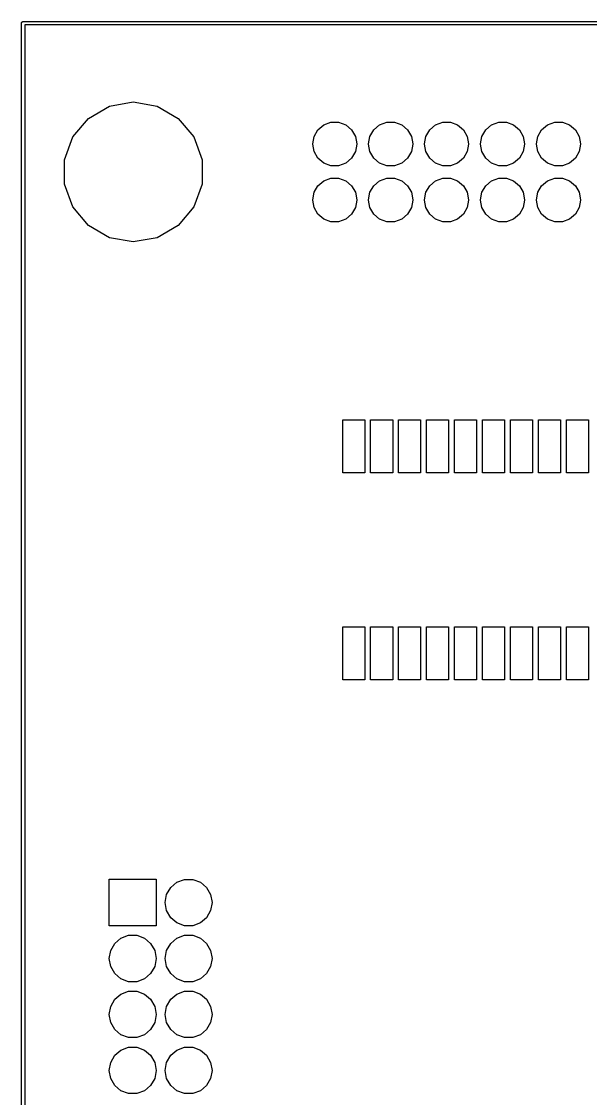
# Model space of a CAD drawing. Extents: x 25 to 125, y -125 to -25.
# Drawn here: x 24.93 to 50.75, y -73.79 to -24.93 of the extents above; entities that cross this region are included whole.
import ezdxf

# ---------------------------------------------------------------- set-up
doc = ezdxf.new("R2010")
doc.units = 0
doc.header["$MEASUREMENT"] = 0
doc.layers.add('BLACK', color=7, linetype='CONTINUOUS')

msp = doc.modelspace()

# ---------------------------------------------------------------- linework, layer by layer
at = {"layer": 'Black'}
for p, q in [((24.925, -25), (24.9261, -24.9935)), ((24.925, -125), (24.925, -25)), ((24.9261, -24.987), (24.9284, -24.9808)), ((24.9261, -24.9935), (24.9261, -24.987)), ((24.9284, -24.9808), (24.9295, -24.9743)), ((24.9295, -24.9743), (24.9328, -24.9687)), ((24.9328, -24.9687), (24.935, -24.9625)), ((24.935, -24.9625), (24.9393, -24.9575)), ((24.9393, -24.9575), (24.9425, -24.9518)), ((24.9425, -24.9518), (24.9476, -24.9476)), ((24.9476, -24.9476), (24.9518, -24.9425)), ((24.9518, -24.9425), (24.9575, -24.9393)), ((24.9575, -24.9393), (24.9625, -24.935)), ((24.9625, -24.935), (24.9687, -24.9328)), ((24.9687, -24.9328), (24.9743, -24.9295)), ((24.9743, -24.9295), (24.9808, -24.9284)), ((24.9808, -24.9284), (24.987, -24.9261)), ((24.987, -24.9261), (24.9935, -24.9261)), ((24.9935, -24.9261), (25, -24.925)), ((25, -24.925), (125, -24.925)), ((25.075, -25.075), (25.075, -124.925)), ((124.925, -25.075), (25.075, -25.075)), ((27.9595, -29.3183), (28.9143, -28.7671)), ((28.9143, -28.7671), (30, -28.5756)), ((30, -28.5756), (31.0857, -28.7671)), ((31.0857, -28.7671), (32.0405, -29.3183)), ((27.2509, -30.1628), (27.9595, -29.3183)), ((32.0405, -29.3183), (32.7491, -30.1628)), ((38.378, -29.8334), (38.644, -29.6102)), ((38.644, -29.6102), (38.9704, -29.4914)), ((38.9704, -29.4914), (39.3176, -29.4914)), ((39.3176, -29.4914), (39.644, -29.6102)), ((39.644, -29.6102), (39.91, -29.8334)), ((40.918, -29.8334), (41.184, -29.6102)), ((41.184, -29.6102), (41.5104, -29.4914)), ((41.5104, -29.4914), (41.8576, -29.4914)), ((41.8576, -29.4914), (42.184, -29.6102)), ((42.184, -29.6102), (42.45, -29.8334)), ((43.458, -29.8334), (43.724, -29.6102)), ((43.724, -29.6102), (44.0504, -29.4914)), ((44.0504, -29.4914), (44.3976, -29.4914)), ((44.3976, -29.4914), (44.724, -29.6102)), ((44.724, -29.6102), (44.99, -29.8334)), ((45.998, -29.8334), (46.264, -29.6102)), ((46.264, -29.6102), (46.5904, -29.4914)), ((46.5904, -29.4914), (46.9376, -29.4914)), ((46.9376, -29.4914), (47.264, -29.6102)), ((47.264, -29.6102), (47.53, -29.8334)), ((48.538, -29.8334), (48.804, -29.6102)), ((48.804, -29.6102), (49.1304, -29.4914)), ((49.1304, -29.4914), (49.4776, -29.4914)), ((49.4776, -29.4914), (49.804, -29.6102)), ((49.804, -29.6102), (50.07, -29.8334)), ((26.8738, -31.1988), (27.2509, -30.1628)), ((32.7491, -30.1628), (33.1262, -31.1988)), ((38.144, -30.4762), (38.2043, -30.1342)), ((38.2043, -30.1342), (38.378, -29.8334)), ((39.91, -29.8334), (40.0837, -30.1342)), ((40.0837, -30.1342), (40.144, -30.4762)), ((40.684, -30.4762), (40.7443, -30.1342)), ((40.7443, -30.1342), (40.918, -29.8334)), ((42.45, -29.8334), (42.6237, -30.1342)), ((42.6237, -30.1342), (42.684, -30.4762)), ((43.224, -30.4762), (43.2843, -30.1342)), ((43.2843, -30.1342), (43.458, -29.8334)), ((44.99, -29.8334), (45.1637, -30.1342)), ((45.1637, -30.1342), (45.224, -30.4762)), ((45.764, -30.4762), (45.8243, -30.1342)), ((45.8243, -30.1342), (45.998, -29.8334)), ((47.53, -29.8334), (47.7037, -30.1342)), ((47.7037, -30.1342), (47.764, -30.4762)), ((48.304, -30.4762), (48.3643, -30.1342)), ((48.3643, -30.1342), (48.538, -29.8334)), ((50.07, -29.8334), (50.2437, -30.1342)), ((50.2437, -30.1342), (50.304, -30.4762)), ((38.144, -30.4838), (38.144, -30.4762)), ((38.2043, -30.8258), (38.144, -30.4838)), ((40.144, -30.4838), (40.0837, -30.8258)), ((40.144, -30.4762), (40.144, -30.4838)), ((40.684, -30.4838), (40.684, -30.4762)), ((40.7443, -30.8258), (40.684, -30.4838)), ((42.684, -30.4838), (42.6237, -30.8258)), ((42.684, -30.4762), (42.684, -30.4838)), ((43.224, -30.4838), (43.224, -30.4762)), ((43.2843, -30.8258), (43.224, -30.4838)), ((45.224, -30.4838), (45.1637, -30.8258)), ((45.224, -30.4762), (45.224, -30.4838)), ((45.764, -30.4838), (45.764, -30.4762)), ((45.8243, -30.8258), (45.764, -30.4838)), ((47.764, -30.4838), (47.7037, -30.8258)), ((47.764, -30.4762), (47.764, -30.4838)), ((48.304, -30.4838), (48.304, -30.4762)), ((48.3643, -30.8258), (48.304, -30.4838)), ((50.304, -30.4838), (50.2437, -30.8258)), ((50.304, -30.4762), (50.304, -30.4838)), ((26.8738, -32.3012), (26.8738, -31.1988)), ((33.1262, -31.1988), (33.1262, -32.3012)), ((38.378, -31.1266), (38.2043, -30.8258)), ((38.644, -31.3498), (38.378, -31.1266)), ((39.91, -31.1266), (39.644, -31.3498)), ((40.0837, -30.8258), (39.91, -31.1266)), ((40.918, -31.1266), (40.7443, -30.8258)), ((41.184, -31.3498), (40.918, -31.1266)), ((42.45, -31.1266), (42.184, -31.3498)), ((42.6237, -30.8258), (42.45, -31.1266)), ((43.458, -31.1266), (43.2843, -30.8258)), ((43.724, -31.3498), (43.458, -31.1266)), ((44.99, -31.1266), (44.724, -31.3498)), ((45.1637, -30.8258), (44.99, -31.1266)), ((45.998, -31.1266), (45.8243, -30.8258)), ((46.264, -31.3498), (45.998, -31.1266)), ((47.53, -31.1266), (47.264, -31.3498)), ((47.7037, -30.8258), (47.53, -31.1266)), ((48.538, -31.1266), (48.3643, -30.8258)), ((48.804, -31.3498), (48.538, -31.1266)), ((50.07, -31.1266), (49.804, -31.3498)), ((50.2437, -30.8258), (50.07, -31.1266)), ((38.9704, -31.4686), (38.644, -31.3498)), ((39.3176, -31.4686), (38.9704, -31.4686)), ((39.644, -31.3498), (39.3176, -31.4686)), ((41.5104, -31.4686), (41.184, -31.3498)), ((41.8576, -31.4686), (41.5104, -31.4686)), ((42.184, -31.3498), (41.8576, -31.4686)), ((44.0504, -31.4686), (43.724, -31.3498)), ((44.3976, -31.4686), (44.0504, -31.4686)), ((44.724, -31.3498), (44.3976, -31.4686)), ((46.5904, -31.4686), (46.264, -31.3498)), ((46.9376, -31.4686), (46.5904, -31.4686)), ((47.264, -31.3498), (46.9376, -31.4686)), ((49.1304, -31.4686), (48.804, -31.3498)), ((49.4776, -31.4686), (49.1304, -31.4686)), ((49.804, -31.3498), (49.4776, -31.4686)), ((38.378, -32.3734), (38.644, -32.1502)), ((38.644, -32.1502), (38.9704, -32.0314)), ((38.9704, -32.0314), (39.3176, -32.0314)), ((39.3176, -32.0314), (39.644, -32.1502)), ((39.644, -32.1502), (39.91, -32.3734)), ((40.918, -32.3734), (41.184, -32.1502)), ((41.184, -32.1502), (41.5104, -32.0314)), ((41.5104, -32.0314), (41.8576, -32.0314)), ((41.8576, -32.0314), (42.184, -32.1502)), ((42.184, -32.1502), (42.45, -32.3734)), ((43.458, -32.3734), (43.724, -32.1502)), ((43.724, -32.1502), (44.0504, -32.0314)), ((44.0504, -32.0314), (44.3976, -32.0314)), ((44.3976, -32.0314), (44.724, -32.1502)), ((44.724, -32.1502), (44.99, -32.3734)), ((45.998, -32.3734), (46.264, -32.1502)), ((46.264, -32.1502), (46.5904, -32.0314)), ((46.5904, -32.0314), (46.9376, -32.0314)), ((46.9376, -32.0314), (47.264, -32.1502)), ((47.264, -32.1502), (47.53, -32.3734)), ((48.538, -32.3734), (48.804, -32.1502)), ((48.804, -32.1502), (49.1304, -32.0314)), ((49.1304, -32.0314), (49.4776, -32.0314)), ((49.4776, -32.0314), (49.804, -32.1502)), ((49.804, -32.1502), (50.07, -32.3734)), ((27.2509, -33.3372), (26.8738, -32.3012)), ((33.1262, -32.3012), (32.7491, -33.3372)), ((38.144, -33.0162), (38.2043, -32.6742)), ((38.2043, -32.6742), (38.378, -32.3734)), ((39.91, -32.3734), (40.0837, -32.6742)), ((40.0837, -32.6742), (40.144, -33.0162)), ((40.684, -33.0162), (40.7443, -32.6742)), ((40.7443, -32.6742), (40.918, -32.3734)), ((42.45, -32.3734), (42.6237, -32.6742)), ((42.6237, -32.6742), (42.684, -33.0162)), ((43.224, -33.0162), (43.2843, -32.6742)), ((43.2843, -32.6742), (43.458, -32.3734)), ((44.99, -32.3734), (45.1637, -32.6742)), ((45.1637, -32.6742), (45.224, -33.0162)), ((45.764, -33.0162), (45.8243, -32.6742)), ((45.8243, -32.6742), (45.998, -32.3734)), ((47.53, -32.3734), (47.7037, -32.6742)), ((47.7037, -32.6742), (47.764, -33.0162)), ((48.304, -33.0162), (48.3643, -32.6742)), ((48.3643, -32.6742), (48.538, -32.3734)), ((50.07, -32.3734), (50.2437, -32.6742)), ((50.2437, -32.6742), (50.304, -33.0162)), ((38.144, -33.0238), (38.144, -33.0162)), ((38.2043, -33.3658), (38.144, -33.0238)), ((40.144, -33.0238), (40.0837, -33.3658)), ((40.144, -33.0162), (40.144, -33.0238)), ((40.684, -33.0238), (40.684, -33.0162)), ((40.7443, -33.3658), (40.684, -33.0238)), ((42.684, -33.0238), (42.6237, -33.3658)), ((42.684, -33.0162), (42.684, -33.0238)), ((43.224, -33.0238), (43.224, -33.0162)), ((43.2843, -33.3658), (43.224, -33.0238)), ((45.224, -33.0238), (45.1637, -33.3658)), ((45.224, -33.0162), (45.224, -33.0238)), ((45.764, -33.0238), (45.764, -33.0162)), ((45.8243, -33.3658), (45.764, -33.0238)), ((47.764, -33.0238), (47.7037, -33.3658)), ((47.764, -33.0162), (47.764, -33.0238)), ((48.304, -33.0238), (48.304, -33.0162)), ((48.3643, -33.3658), (48.304, -33.0238)), ((50.304, -33.0238), (50.2437, -33.3658)), ((50.304, -33.0162), (50.304, -33.0238)), ((27.9595, -34.1817), (27.2509, -33.3372)), ((32.7491, -33.3372), (32.0405, -34.1817)), ((38.378, -33.6666), (38.2043, -33.3658)), ((38.644, -33.8898), (38.378, -33.6666)), ((39.91, -33.6666), (39.644, -33.8898)), ((40.0837, -33.3658), (39.91, -33.6666)), ((40.918, -33.6666), (40.7443, -33.3658)), ((41.184, -33.8898), (40.918, -33.6666)), ((42.45, -33.6666), (42.184, -33.8898)), ((42.6237, -33.3658), (42.45, -33.6666)), ((43.458, -33.6666), (43.2843, -33.3658)), ((43.724, -33.8898), (43.458, -33.6666)), ((44.99, -33.6666), (44.724, -33.8898)), ((45.1637, -33.3658), (44.99, -33.6666)), ((45.998, -33.6666), (45.8243, -33.3658)), ((46.264, -33.8898), (45.998, -33.6666)), ((47.53, -33.6666), (47.264, -33.8898)), ((47.7037, -33.3658), (47.53, -33.6666)), ((48.538, -33.6666), (48.3643, -33.3658)), ((48.804, -33.8898), (48.538, -33.6666)), ((50.07, -33.6666), (49.804, -33.8898)), ((50.2437, -33.3658), (50.07, -33.6666)), ((28.9143, -34.7329), (27.9595, -34.1817)), ((32.0405, -34.1817), (31.0857, -34.7329)), ((38.9704, -34.0086), (38.644, -33.8898)), ((39.3176, -34.0086), (38.9704, -34.0086)), ((39.644, -33.8898), (39.3176, -34.0086)), ((41.5104, -34.0086), (41.184, -33.8898)), ((41.8576, -34.0086), (41.5104, -34.0086)), ((42.184, -33.8898), (41.8576, -34.0086)), ((44.0504, -34.0086), (43.724, -33.8898)), ((44.3976, -34.0086), (44.0504, -34.0086)), ((44.724, -33.8898), (44.3976, -34.0086)), ((46.5904, -34.0086), (46.264, -33.8898)), ((46.9376, -34.0086), (46.5904, -34.0086)), ((47.264, -33.8898), (46.9376, -34.0086)), ((49.1304, -34.0086), (48.804, -33.8898)), ((49.4776, -34.0086), (49.1304, -34.0086)), ((49.804, -33.8898), (49.4776, -34.0086)), ((30, -34.9244), (28.9143, -34.7329)), ((31.0857, -34.7329), (30, -34.9244)), ((39.505, -45.395), (39.505, -42.995)), ((39.505, -42.995), (40.505, -42.995)), ((40.505, -42.995), (40.505, -45.395)), ((40.775, -45.395), (40.775, -42.995)), ((40.775, -42.995), (41.775, -42.995)), ((41.775, -42.995), (41.775, -45.395)), ((42.045, -45.395), (42.045, -42.995)), ((42.045, -42.995), (43.045, -42.995)), ((43.045, -42.995), (43.045, -45.395)), ((43.315, -45.395), (43.315, -42.995)), ((43.315, -42.995), (44.315, -42.995)), ((44.315, -42.995), (44.315, -45.395)), ((44.585, -45.395), (44.585, -42.995)), ((44.585, -42.995), (45.585, -42.995)), ((45.585, -42.995), (45.585, -45.395)), ((45.855, -45.395), (45.855, -42.995)), ((45.855, -42.995), (46.855, -42.995)), ((46.855, -42.995), (46.855, -45.395)), ((47.125, -45.395), (47.125, -42.995)), ((47.125, -42.995), (48.125, -42.995)), ((48.125, -42.995), (48.125, -45.395)), ((48.395, -45.395), (48.395, -42.995)), ((48.395, -42.995), (49.395, -42.995)), ((49.395, -42.995), (49.395, -45.395)), ((49.665, -45.395), (49.665, -42.995)), ((49.665, -42.995), (50.665, -42.995)), ((50.665, -42.995), (50.665, -45.395)), ((40.505, -45.395), (39.505, -45.395)), ((41.775, -45.395), (40.775, -45.395)), ((43.045, -45.395), (42.045, -45.395)), ((44.315, -45.395), (43.315, -45.395)), ((45.585, -45.395), (44.585, -45.395)), ((46.855, -45.395), (45.855, -45.395)), ((48.125, -45.395), (47.125, -45.395)), ((49.395, -45.395), (48.395, -45.395)), ((50.665, -45.395), (49.665, -45.395)), ((39.505, -54.795), (39.505, -52.395)), ((39.505, -52.395), (40.505, -52.395)), ((40.505, -52.395), (40.505, -54.795)), ((40.775, -54.795), (40.775, -52.395)), ((40.775, -52.395), (41.775, -52.395)), ((41.775, -52.395), (41.775, -54.795)), ((42.045, -54.795), (42.045, -52.395)), ((42.045, -52.395), (43.045, -52.395)), ((43.045, -52.395), (43.045, -54.795)), ((43.315, -54.795), (43.315, -52.395)), ((43.315, -52.395), (44.315, -52.395)), ((44.315, -52.395), (44.315, -54.795)), ((44.585, -54.795), (44.585, -52.395)), ((44.585, -52.395), (45.585, -52.395)), ((45.585, -52.395), (45.585, -54.795)), ((45.855, -54.795), (45.855, -52.395)), ((45.855, -52.395), (46.855, -52.395)), ((46.855, -52.395), (46.855, -54.795)), ((47.125, -54.795), (47.125, -52.395)), ((47.125, -52.395), (48.125, -52.395)), ((48.125, -52.395), (48.125, -54.795)), ((48.395, -54.795), (48.395, -52.395)), ((48.395, -52.395), (49.395, -52.395)), ((49.395, -52.395), (49.395, -54.795)), ((49.665, -54.795), (49.665, -52.395)), ((49.665, -52.395), (50.665, -52.395)), ((50.665, -52.395), (50.665, -54.795)), ((40.505, -54.795), (39.505, -54.795)), ((41.775, -54.795), (40.775, -54.795)), ((43.045, -54.795), (42.045, -54.795)), ((44.315, -54.795), (43.315, -54.795)), ((45.585, -54.795), (44.585, -54.795)), ((46.855, -54.795), (45.855, -54.795)), ((48.125, -54.795), (47.125, -54.795)), ((49.395, -54.795), (48.395, -54.795)), ((50.665, -54.795), (49.665, -54.795)), ((28.9084, -65.9606), (28.9084, -63.8334)), ((28.9084, -63.8334), (31.0356, -63.8334)), ((31.0356, -63.8334), (31.0356, -65.9606)), ((31.6972, -64.2093), (31.9802, -63.9718)), ((31.9802, -63.9718), (32.3273, -63.8455)), ((32.3273, -63.8455), (32.6967, -63.8455)), ((32.6967, -63.8455), (33.0438, -63.9718)), ((33.0438, -63.9718), (33.3268, -64.2093)), ((31.5125, -64.5292), (31.6972, -64.2093)), ((33.3268, -64.2093), (33.5115, -64.5292)), ((31.4484, -64.8929), (31.5125, -64.5292)), ((31.4484, -64.9011), (31.4484, -64.8929)), ((31.5125, -65.2648), (31.4484, -64.9011)), ((33.5115, -64.5292), (33.5756, -64.8929)), ((33.5756, -64.9011), (33.5115, -65.2648)), ((33.5756, -64.8929), (33.5756, -64.9011)), ((31.6972, -65.5847), (31.5125, -65.2648)), ((33.5115, -65.2648), (33.3268, -65.5847)), ((31.0356, -65.9606), (28.9084, -65.9606)), ((31.9802, -65.8222), (31.6972, -65.5847)), ((32.3273, -65.9485), (31.9802, -65.8222)), ((32.6967, -65.9485), (32.3273, -65.9485)), ((33.0438, -65.8222), (32.6967, -65.9485)), ((33.3268, -65.5847), (33.0438, -65.8222)), ((29.4402, -66.5118), (29.7873, -66.3855)), ((29.7873, -66.3855), (30.1567, -66.3855)), ((30.1567, -66.3855), (30.5038, -66.5118)), ((31.9802, -66.5118), (32.3273, -66.3855)), ((32.3273, -66.3855), (32.6967, -66.3855)), ((32.6967, -66.3855), (33.0438, -66.5118)), ((28.9725, -67.0692), (29.1572, -66.7493)), ((29.1572, -66.7493), (29.4402, -66.5118)), ((30.5038, -66.5118), (30.7868, -66.7493)), ((30.7868, -66.7493), (30.9715, -67.0692)), ((31.5125, -67.0692), (31.6972, -66.7493)), ((31.6972, -66.7493), (31.9802, -66.5118)), ((33.0438, -66.5118), (33.3268, -66.7493)), ((33.3268, -66.7493), (33.5115, -67.0692)), ((28.9084, -67.4329), (28.9725, -67.0692)), ((30.9715, -67.0692), (31.0356, -67.4329)), ((31.4484, -67.4329), (31.5125, -67.0692)), ((33.5115, -67.0692), (33.5756, -67.4329)), ((28.9084, -67.4411), (28.9084, -67.4329)), ((28.9725, -67.8048), (28.9084, -67.4411)), ((29.1572, -68.1247), (28.9725, -67.8048)), ((30.9715, -67.8048), (30.7868, -68.1247)), ((31.0356, -67.4411), (30.9715, -67.8048)), ((31.0356, -67.4329), (31.0356, -67.4411)), ((31.4484, -67.4411), (31.4484, -67.4329)), ((31.5125, -67.8048), (31.4484, -67.4411)), ((31.6972, -68.1247), (31.5125, -67.8048)), ((33.5115, -67.8048), (33.3268, -68.1247)), ((33.5756, -67.4411), (33.5115, -67.8048)), ((33.5756, -67.4329), (33.5756, -67.4411)), ((29.4402, -68.3622), (29.1572, -68.1247)), ((29.7873, -68.4885), (29.4402, -68.3622)), ((30.5038, -68.3622), (30.1567, -68.4885)), ((30.7868, -68.1247), (30.5038, -68.3622)), ((31.9802, -68.3622), (31.6972, -68.1247)), ((32.3273, -68.4885), (31.9802, -68.3622)), ((33.0438, -68.3622), (32.6967, -68.4885)), ((33.3268, -68.1247), (33.0438, -68.3622)), ((30.1567, -68.4885), (29.7873, -68.4885)), ((32.6967, -68.4885), (32.3273, -68.4885)), ((28.9725, -69.6092), (29.1572, -69.2893)), ((29.1572, -69.2893), (29.4402, -69.0518)), ((29.4402, -69.0518), (29.7873, -68.9255)), ((29.7873, -68.9255), (30.1567, -68.9255)), ((30.1567, -68.9255), (30.5038, -69.0518)), ((30.5038, -69.0518), (30.7868, -69.2893)), ((30.7868, -69.2893), (30.9715, -69.6092)), ((31.5125, -69.6092), (31.6972, -69.2893)), ((31.6972, -69.2893), (31.9802, -69.0518)), ((31.9802, -69.0518), (32.3273, -68.9255)), ((32.3273, -68.9255), (32.6967, -68.9255)), ((32.6967, -68.9255), (33.0438, -69.0518)), ((33.0438, -69.0518), (33.3268, -69.2893)), ((33.3268, -69.2893), (33.5115, -69.6092)), ((28.9084, -69.9729), (28.9725, -69.6092)), ((30.9715, -69.6092), (31.0356, -69.9729)), ((31.4484, -69.9729), (31.5125, -69.6092)), ((33.5115, -69.6092), (33.5756, -69.9729)), ((28.9084, -69.9811), (28.9084, -69.9729)), ((28.9725, -70.3448), (28.9084, -69.9811)), ((29.1572, -70.6647), (28.9725, -70.3448)), ((30.9715, -70.3448), (30.7868, -70.6647)), ((31.0356, -69.9811), (30.9715, -70.3448)), ((31.0356, -69.9729), (31.0356, -69.9811)), ((31.4484, -69.9811), (31.4484, -69.9729)), ((31.5125, -70.3448), (31.4484, -69.9811)), ((31.6972, -70.6647), (31.5125, -70.3448)), ((33.5115, -70.3448), (33.3268, -70.6647)), ((33.5756, -69.9811), (33.5115, -70.3448)), ((33.5756, -69.9729), (33.5756, -69.9811)), ((29.4402, -70.9022), (29.1572, -70.6647)), ((30.7868, -70.6647), (30.5038, -70.9022)), ((31.9802, -70.9022), (31.6972, -70.6647)), ((33.3268, -70.6647), (33.0438, -70.9022)), ((29.7873, -71.0285), (29.4402, -70.9022)), ((30.1567, -71.0285), (29.7873, -71.0285)), ((30.5038, -70.9022), (30.1567, -71.0285)), ((32.3273, -71.0285), (31.9802, -70.9022)), ((32.6967, -71.0285), (32.3273, -71.0285)), ((33.0438, -70.9022), (32.6967, -71.0285)), ((29.1572, -71.8293), (29.4402, -71.5918)), ((29.4402, -71.5918), (29.7873, -71.4655)), ((29.7873, -71.4655), (30.1567, -71.4655)), ((30.1567, -71.4655), (30.5038, -71.5918)), ((30.5038, -71.5918), (30.7868, -71.8293)), ((31.6972, -71.8293), (31.9802, -71.5918)), ((31.9802, -71.5918), (32.3273, -71.4655)), ((32.3273, -71.4655), (32.6967, -71.4655)), ((32.6967, -71.4655), (33.0438, -71.5918)), ((33.0438, -71.5918), (33.3268, -71.8293)), ((28.9084, -72.5129), (28.9725, -72.1492)), ((28.9725, -72.1492), (29.1572, -71.8293)), ((30.7868, -71.8293), (30.9715, -72.1492)), ((30.9715, -72.1492), (31.0356, -72.5129)), ((31.4484, -72.5129), (31.5125, -72.1492)), ((31.5125, -72.1492), (31.6972, -71.8293)), ((33.3268, -71.8293), (33.5115, -72.1492)), ((33.5115, -72.1492), (33.5756, -72.5129)), ((28.9084, -72.5211), (28.9084, -72.5129)), ((28.9725, -72.8848), (28.9084, -72.5211)), ((31.0356, -72.5211), (30.9715, -72.8848)), ((31.0356, -72.5129), (31.0356, -72.5211)), ((31.4484, -72.5211), (31.4484, -72.5129)), ((31.5125, -72.8848), (31.4484, -72.5211)), ((33.5756, -72.5211), (33.5115, -72.8848)), ((33.5756, -72.5129), (33.5756, -72.5211)), ((29.1572, -73.2047), (28.9725, -72.8848)), ((29.4402, -73.4422), (29.1572, -73.2047)), ((30.7868, -73.2047), (30.5038, -73.4422)), ((30.9715, -72.8848), (30.7868, -73.2047)), ((31.6972, -73.2047), (31.5125, -72.8848)), ((31.9802, -73.4422), (31.6972, -73.2047)), ((33.3268, -73.2047), (33.0438, -73.4422)), ((33.5115, -72.8848), (33.3268, -73.2047)), ((29.7873, -73.5685), (29.4402, -73.4422)), ((30.1567, -73.5685), (29.7873, -73.5685)), ((30.5038, -73.4422), (30.1567, -73.5685)), ((32.3273, -73.5685), (31.9802, -73.4422)), ((32.6967, -73.5685), (32.3273, -73.5685)), ((33.0438, -73.4422), (32.6967, -73.5685))]:
    msp.add_line(p, q, dxfattribs=at)

doc.saveas('drawing.dxf')
